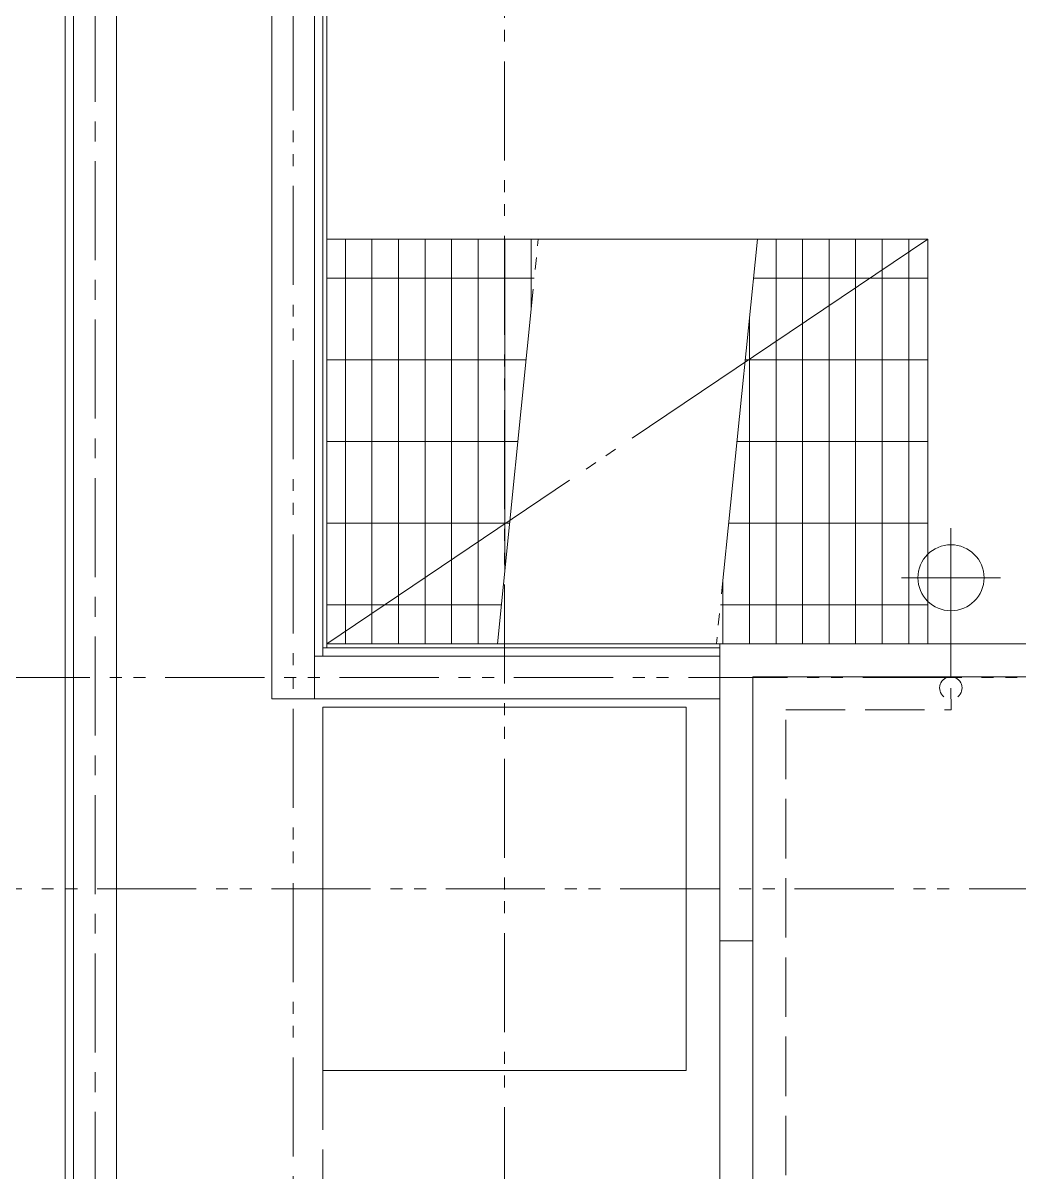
# Model space of a CAD drawing. Units: millimetres at full size. Extents: x -12803 to 120774, y -9413 to 101127.
# Drawn here: x 84545 to 86053, y 11122 to 12863 of the extents above; entities that cross this region are included whole.
import ezdxf

# ---------------------------------------------------------------- set-up
doc = ezdxf.new("R2010")
doc.units = ezdxf.units.MM
doc.header["$LTSCALE"] = 30
for name, pattern in [('CHAIN1', [8, 5, -1, 1, -1]), ('DASHED3', [4, 3, -1]), ('DOUBLE_CHAIN1', [8.8, 5, -1, 0.6, -0.6, 0.6, -1]), ('LONG_DOUBLE_CHAIN', [21.8, 18, -1, 0.6, -0.6, 0.6, -1])]:
    doc.linetypes.add(name, pattern=pattern)
doc.layers.add('0-0_NoName', color=7, linetype='Continuous')
for name, color, linetype, lineweight in [('0-5_AIHO47-厨房機器アウトライン', 7, 'Continuous', 15), ('0-6_AIHO30-厨房機器LL', 7, 'Continuous', 15), ('1-1_AIHO20-排水溝', 7, 'Continuous', 15), ('2-0_通芯', 7, 'DOUBLE_CHAIN1', 15), ('2-1_躯体', 7, 'Continuous', 15), ('2-2_間仕切り芯', 7, 'DOUBLE_CHAIN1', 15), ('2-3_間仕切り', 7, 'Continuous', 15), ('2-C_厨房', 7, 'DASHED3', 15), ('3-3_AIHO30-厨房機器', 7, 'Continuous', 15), ('3-5_AIHO57-排水立上げ', 7, 'Continuous', 15), ('3-6_AIHO56-排水接続', 7, 'Continuous', 15), ('3-7_AIHO32-厨房機器補助線', 7, 'LONG_DOUBLE_CHAIN', 15)]:
    doc.layers.add(name, color=color, linetype=linetype, lineweight=lineweight)

# ---------------------------------------------------------------- blocks, each defined once
blk = doc.blocks.new('グループ部品-732')
at = {"layer": '0-5_AIHO47-厨房機器アウトライン'}
for p, q in [((85915.36, 12535.41), (85005.36, 12535.41)), ((85005.36, 12535.41), (85005.36, 11922.41)), ((85915.36, 11922.41), (85915.36, 12535.41)), ((85005.36, 11922.41), (85915.36, 11922.41))]:
    blk.add_line(p, q, dxfattribs=at)
at = {"layer": '0-6_AIHO30-厨房機器LL'}
for p, q in [((85033.43, 12535.41), (85033.43, 11922.41)), ((85073.63, 12535.41), (85073.63, 11922.41)), ((85113.83, 12535.41), (85113.83, 11922.41)), ((85154.03, 12535.41), (85154.03, 11922.41)), ((85194.23, 12535.41), (85194.23, 11922.41)), ((85234.43, 12535.41), (85234.43, 11922.41)), ((85274.63, 12032.12), (85274.63, 12535.41)), ((85314.83, 12535.41), (85314.83, 12430.11)), ((85685.43, 12535.41), (85685.43, 11922.41)), ((85725.63, 12535.41), (85725.63, 11922.41)), ((85765.83, 12535.41), (85765.83, 11922.41)), ((85806.03, 12535.41), (85806.03, 11922.41)), ((85846.23, 12535.41), (85846.23, 11922.41)), ((85886.43, 12535.41), (85886.43, 11922.41)), ((85005.36, 12476.41), (85319.51, 12476.41)), ((85651.21, 12476.41), (85915.36, 12476.41)), ((85645.23, 12417.24), (85645.23, 11922.41)), ((85005.36, 12352.66), (85307.01, 12352.66)), ((85638.71, 12352.66), (85915.36, 12352.66)), ((85005.36, 12228.91), (85294.51, 12228.91)), ((85626.21, 12228.91), (85915.36, 12228.91)), ((85005.36, 12105.16), (85282.01, 12105.16)), ((85613.71, 12105.16), (85915.36, 12105.16)), ((85605.03, 12019.25), (85605.03, 11922.41)), ((85005.36, 11981.41), (85269.51, 11981.41)), ((85601.21, 11981.41), (85915.36, 11981.41))]:
    blk.add_line(p, q, dxfattribs=at)
at = {"layer": '1-1_AIHO20-排水溝'}
blk.add_lwpolyline([(86275.36, 11922.41), (85600.36, 11922.41), (85600.36, 11097.41), (85050.36, 11097.41), (85050.36, 8897.41), (88250.36, 8897.41)], dxfattribs=at)
at = {"layer": '2-0_通芯'}
blk.add_line((74361.66, 11551.41), (120774.36, 11551.41), dxfattribs=at)
at = {"layer": '2-1_躯体', "linetype": 'DASHED3'}
blk.add_line((85374.36, 11826.41), (84999.36, 11826.41), dxfattribs=at)
at = {"layer": '2-1_躯体'}
for p, q in [((84999.36, 11826.41), (84999.36, 11276.41)), ((84999.36, 11276.41), (85549.36, 11276.41))]:
    blk.add_line(p, q, dxfattribs=at)
blk.add_lwpolyline([(84999.36, 11826.41), (85549.36, 11826.41), (85549.36, 11276.41)], dxfattribs=at)
at = {"layer": '2-2_間仕切り芯'}
for p, q in [((84954.36, 20799.98), (84954.36, 8296.99)), ((83968.72, 11871.41), (92121.08, 11871.41))]:
    blk.add_line(p, q, dxfattribs=at)
at = {"layer": '2-2_間仕切り芯', "linetype": 'CHAIN1'}
blk.add_line((84654.36, 13373.41), (84654.36, 8296.99), dxfattribs=at)
at = {"layer": '2-3_間仕切り'}
for p, q in [((84921.86, 13348.41), (84921.86, 11838.91)), ((84986.86, 13348.41), (84986.86, 11838.91)), ((84999.36, 13348.41), (84999.36, 11903.91)), ((85005.36, 13348.41), (85005.36, 11916.41)), ((84621.86, 13263.91), (84621.86, 8763.91)), ((84686.86, 13263.91), (84686.86, 8828.91)), ((84609.36, 13251.41), (84609.36, 8751.41)), ((85005.36, 11922.41), (85600.36, 11922.41)), ((84986.86, 11903.91), (85600.36, 11903.91)), ((84999.36, 11916.41), (85600.36, 11916.41)), ((84921.86, 11838.91), (85600.36, 11838.91))]:
    blk.add_line(p, q, dxfattribs=at)
at = {"layer": '2-C_厨房'}
blk.add_line((84999.36, 11276.41), (84999.36, 8828.91), dxfattribs=at)
at = {"layer": '3-3_AIHO30-厨房機器'}
for p, q in [((85915.36, 12535.41), (85005.36, 12535.41)), ((85005.36, 12535.41), (85005.36, 11922.41)), ((85915.36, 11922.41), (85915.36, 12535.41)), ((85005.36, 11922.41), (85915.36, 11922.41)), ((85600.36, 11838.91), (85600.36, 11922.41)), ((85600.36, 11472.41), (85650.36, 11472.41))]:
    blk.add_line(p, q, dxfattribs=at)
for points in [[(88250.36, 11922.41), (85600.36, 11922.41), (85600.36, 11097.41), (85050.36, 11097.41), (85050.36, 8897.41), (88250.36, 8897.41)], [(86224.86, 11872.41), (85650.36, 11872.41), (85650.36, 11047.41), (85100.36, 11047.41), (85100.36, 8947.41), (88250.36, 8947.41)]]:
    blk.add_lwpolyline(points, dxfattribs=at)
at = {"layer": '3-5_AIHO57-排水立上げ', "linetype": 'DASHED3'}
blk.add_line((85950.11, 11855.41), (85950.6, 11822.41), dxfattribs=at)
blk.add_lwpolyline([(85478.86, 10997.41), (85700.36, 10997.41), (85700.36, 11822.41), (85950.6, 11822.41)], dxfattribs=at)
at = {"layer": '3-5_AIHO57-排水立上げ'}
blk.add_arc((85950.11, 11855.41), 17, 309.17617, 230.82383, dxfattribs=at)
at = {"layer": '3-6_AIHO56-排水接続'}
for p, q in [((85950.36, 12097.41), (85950.36, 11947.41)), ((85875.36, 12022.41), (86025.36, 12022.41))]:
    blk.add_line(p, q, dxfattribs=at)
at = {"layer": '3-6_AIHO56-排水接続', "linetype": 'DASHED3'}
blk.add_line((85950.11, 11872.41), (85950.36, 12022.41), dxfattribs=at)
at = {"layer": '3-6_AIHO56-排水接続'}
blk.add_circle((85950.36, 12022.41), 50, dxfattribs=at)
at = {"layer": '3-7_AIHO32-厨房機器補助線'}
for p, q in [((85915.36, 12535.41), (85005.36, 11922.41)), ((85263.55, 11922.41), (85325.47, 12535.41)), ((85657.17, 12535.41), (85595.25, 11922.41))]:
    blk.add_line(p, q, dxfattribs=at)
blk = doc.blocks.new('グループ部品-763')
at = {"layer": '0-5_AIHO47-厨房機器アウトライン'}
for p, q in [((85915.36, 12535.41), (85005.36, 12535.41)), ((85005.36, 12535.41), (85005.36, 11922.41)), ((85915.36, 11922.41), (85915.36, 12535.41)), ((85005.36, 11922.41), (85915.36, 11922.41))]:
    blk.add_line(p, q, dxfattribs=at)
at = {"layer": '0-6_AIHO30-厨房機器LL'}
for p, q in [((85033.43, 12535.41), (85033.43, 11922.41)), ((85073.63, 12535.41), (85073.63, 11922.41)), ((85113.83, 12535.41), (85113.83, 11922.41)), ((85154.03, 12535.41), (85154.03, 11922.41)), ((85194.23, 12535.41), (85194.23, 11922.41)), ((85234.43, 12535.41), (85234.43, 11922.41)), ((85274.63, 12032.12), (85274.63, 12535.41)), ((85314.83, 12535.41), (85314.83, 12430.11)), ((85685.43, 12535.41), (85685.43, 11922.41)), ((85725.63, 12535.41), (85725.63, 11922.41)), ((85765.83, 12535.41), (85765.83, 11922.41)), ((85806.03, 12535.41), (85806.03, 11922.41)), ((85846.23, 12535.41), (85846.23, 11922.41)), ((85886.43, 12535.41), (85886.43, 11922.41)), ((85005.36, 12476.41), (85319.51, 12476.41)), ((85651.21, 12476.41), (85915.36, 12476.41)), ((85645.23, 12417.24), (85645.23, 11922.41)), ((85005.36, 12352.66), (85307.01, 12352.66)), ((85638.71, 12352.66), (85915.36, 12352.66)), ((85005.36, 12228.91), (85294.51, 12228.91)), ((85626.21, 12228.91), (85915.36, 12228.91)), ((85005.36, 12105.16), (85282.01, 12105.16)), ((85613.71, 12105.16), (85915.36, 12105.16)), ((85605.03, 12019.25), (85605.03, 11922.41)), ((85005.36, 11981.41), (85269.51, 11981.41)), ((85601.21, 11981.41), (85915.36, 11981.41))]:
    blk.add_line(p, q, dxfattribs=at)
at = {"layer": '1-1_AIHO20-排水溝'}
blk.add_lwpolyline([(86275.36, 11922.41), (85600.36, 11922.41), (85600.36, 11097.41), (85050.36, 11097.41), (85050.36, 8897.41), (88250.36, 8897.41)], dxfattribs=at)
at = {"layer": '2-1_躯体', "linetype": 'DASHED3'}
blk.add_line((85374.36, 11826.41), (84999.36, 11826.41), dxfattribs=at)
at = {"layer": '2-1_躯体'}
blk.add_lwpolyline([(84999.36, 11826.41), (85549.36, 11826.41), (85549.36, 11276.41)], dxfattribs=at)
at = {"layer": '2-2_間仕切り芯'}
blk.add_line((84954.36, 20799.98), (84954.36, 8296.99), dxfattribs=at)
at = {"layer": '2-2_間仕切り芯', "linetype": 'CHAIN1'}
blk.add_line((84654.36, 13373.41), (84654.36, 8296.99), dxfattribs=at)
at = {"layer": '3-3_AIHO30-厨房機器'}
for p, q in [((85915.36, 12535.41), (85005.36, 12535.41)), ((85005.36, 12535.41), (85005.36, 11922.41)), ((85915.36, 11922.41), (85915.36, 12535.41)), ((85005.36, 11922.41), (85915.36, 11922.41)), ((85600.36, 11838.91), (85600.36, 11922.41)), ((85600.36, 11472.41), (85650.36, 11472.41))]:
    blk.add_line(p, q, dxfattribs=at)
for points in [[(88250.36, 11922.41), (85600.36, 11922.41), (85600.36, 11097.41), (85050.36, 11097.41), (85050.36, 8897.41), (88250.36, 8897.41)], [(86224.86, 11872.41), (85650.36, 11872.41), (85650.36, 11047.41), (85100.36, 11047.41), (85100.36, 8947.41), (88250.36, 8947.41)]]:
    blk.add_lwpolyline(points, dxfattribs=at)
at = {"layer": '3-5_AIHO57-排水立上げ', "linetype": 'DASHED3'}
blk.add_line((85950.11, 11855.41), (85950.6, 11822.41), dxfattribs=at)
blk.add_lwpolyline([(85478.86, 10997.41), (85700.36, 10997.41), (85700.36, 11822.41), (85950.6, 11822.41)], dxfattribs=at)
at = {"layer": '3-5_AIHO57-排水立上げ'}
blk.add_arc((85950.11, 11855.41), 17, 309.17617, 230.82383, dxfattribs=at)
at = {"layer": '3-6_AIHO56-排水接続'}
for p, q in [((85950.36, 12097.41), (85950.36, 11947.41)), ((85875.36, 12022.41), (86025.36, 12022.41))]:
    blk.add_line(p, q, dxfattribs=at)
at = {"layer": '3-6_AIHO56-排水接続', "linetype": 'DASHED3'}
blk.add_line((85950.11, 11872.41), (85950.36, 12022.41), dxfattribs=at)
at = {"layer": '3-6_AIHO56-排水接続'}
blk.add_circle((85950.36, 12022.41), 50, dxfattribs=at)
at = {"layer": '3-7_AIHO32-厨房機器補助線'}
for p, q in [((85915.36, 12535.41), (85005.36, 11922.41)), ((85263.55, 11922.41), (85325.47, 12535.41)), ((85657.17, 12535.41), (85595.25, 11922.41))]:
    blk.add_line(p, q, dxfattribs=at)

msp = doc.modelspace()

# ---------------------------------------------------------------- linework, layer by layer
at = {"layer": '2-0_通芯'}
msp.add_line((85274.36, 24156.41), (85274.36, 5670.44), dxfattribs=at)

# ---------------------------------------------------------------- block references
at = {"layer": '0-0_NoName'}
for name in ['グループ部品-732', 'グループ部品-763']:
    msp.add_blockref(name, (0, 0), dxfattribs=at)

doc.saveas('drawing.dxf')
